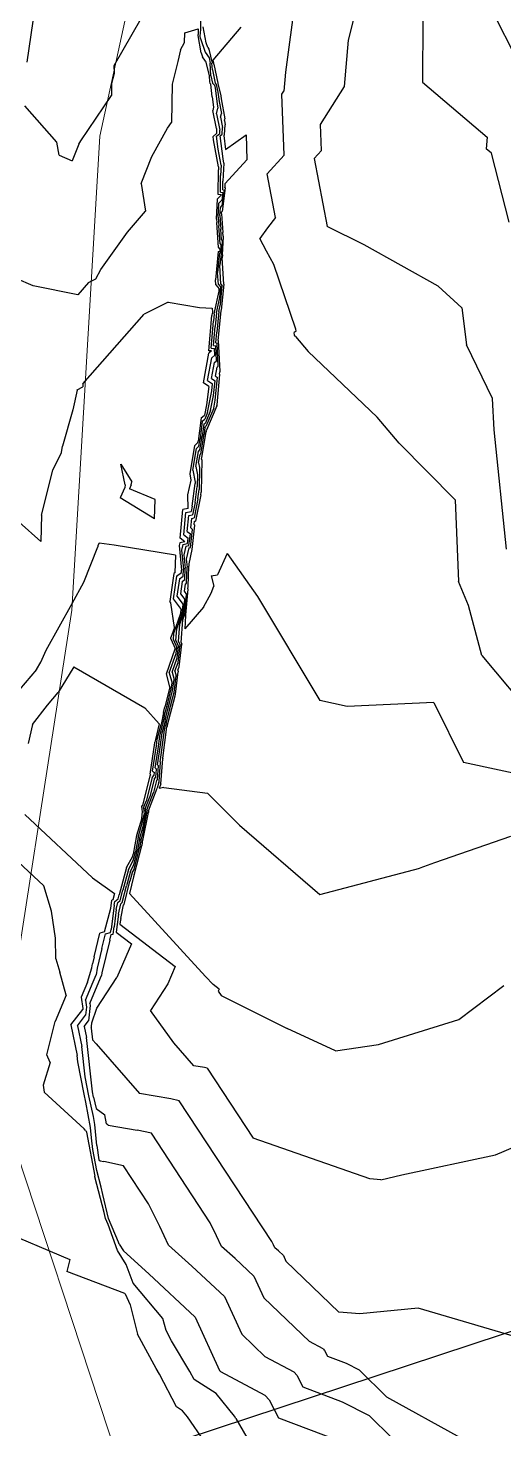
# Model space of a CAD drawing. Header units: metres. Extents: x -1120501 to 1198934, y -4928884 to 66998.
# Drawn here: x -1115.1 to -1042.2, y 23.7 to 238.2 of the extents above; entities that cross this region are included whole.
import ezdxf

# ---------------------------------------------------------------- set-up
doc = ezdxf.new("R2010")
doc.units = ezdxf.units.M
doc.layers.add('CL', color=5, linetype='Continuous')
doc.layers.add('Cross Sections', color=10, linetype='Continuous')
doc.layers.add('SURF2CONTOURS', color=7, linetype='Continuous', lineweight=0)

msp = doc.modelspace()

# ---------------------------------------------------------------- linework, layer by layer
at = {"color": 7, "lineweight": 0}
msp.add_circle((-684.64, 190.5), 66807.04, dxfattribs=at)
at = {"layer": 'CL', "linetype": 'Continuous', "lineweight": 0}
msp.add_lwpolyline([(-1067.58, 367.8), (-1082.93, 319.26), (-1104.11, 221.68), (-1108.39, 149.1), (-1119.85, 75.24), (-1093.53, -4.65), (-914.22, -147.32), (-825.87, -265.54), (-744.42, -314.86), (-442.72, -367.63), (-277.08, -412.37), (-43.5, -540.29), (86.31, -636.55), (247.28, -699.7), (413.51, -706.37), (555.05, -769.61), (597.29, -868.97), (635.37, -929.41), (778.63, -1023.65), (803.38, -1108.38), (824.32, -1155.97), (872.87, -1163.59)], dxfattribs=at)
at = {"layer": 'Cross Sections', "linetype": 'Continuous', "lineweight": 30}
msp.add_line((-1338.73, -59.36), (-958.8, 65.77), dxfattribs=at)
at = {"layer": 'SURF2CONTOURS', "color": 2, "linetype": 'Continuous', "lineweight": -3}
for p, q in [((-1074.19, 242.6, 263.5), (-1075.66, 231.49, 263.5)), ((-1115.2, 233.02, 262.5), (-1113.99, 241.35, 262.5)), ((-1087.82, 235.98, 262.5), (-1088.29, 238.4, 262.5)), ((-1054.63, 239.62, 264.5), (-1054.68, 229.93, 264.5)), ((-1091.74, 234.88, 261.5), (-1091.14, 236, 261.5)), ((-1091.14, 236, 261.5), (-1091.08, 237.47, 261.5)), ((-1091.08, 237.47, 261.5), (-1089.03, 238.11, 261.5)), ((-1089.03, 238.11, 261.5), (-1089.02, 237.21, 261.5)), ((-1089.03, 237.07, 261.5), (-1089.02, 237.21, 261.5)), ((-1088.57, 234.44, 261.5), (-1089.03, 237.07, 261.5)), ((-1087.56, 235.23, 262.5), (-1087.82, 235.98, 262.5)), ((-1091.74, 234.88, 261.5), (-1092.14, 233.09, 261.5)), ((-1088.57, 234.44, 261.5), (-1088.36, 233.83, 261.5)), ((-1087.91, 233.16, 261.5), (-1088.36, 233.83, 261.5)), ((-1087.56, 235.23, 262.5), (-1087.39, 234.98, 262.5)), ((-1087.39, 234.98, 262.5), (-1086.91, 232.82, 262.5)), ((-1092.14, 233.09, 261.5), (-1093.04, 229.61, 261.5)), ((-1087.91, 233.16, 261.5), (-1087.37, 230.98, 261.5)), ((-1087.91, 233.16, 261.5), (-1087.91, 233.16, 261.5)), ((-1086.86, 231.8, 262.5), (-1086.92, 232.82, 262.5)), ((-1086.91, 232.82, 262.5), (-1086.92, 232.82, 262.5)), ((-1086.86, 231.8, 262.5), (-1086.45, 229.77, 262.5)), ((-1093.04, 229.61, 261.5), (-1093.13, 223.76, 261.5)), ((-1087.37, 230.98, 261.5), (-1087.31, 229.99, 261.5)), ((-1087.31, 229.99, 261.5), (-1087.27, 229.78, 261.5)), ((-1087.1, 229.61, 261.5), (-1087.27, 229.78, 261.5)), ((-1086.87, 227.71, 261.5), (-1087.1, 229.61, 261.5)), ((-1086.45, 229.77, 262.5), (-1086.27, 229.6, 262.5)), ((-1086.27, 229.6, 262.5), (-1086, 228.42, 262.5)), ((-1075.66, 231.49, 263.5), (-1075.91, 228.55, 263.5)), ((-1054.68, 229.93, 264.5), (-1044.78, 221.51, 264.5)), ((-1086.87, 227.71, 261.5), (-1086.68, 226.09, 261.5)), ((-1086, 228.42, 262.5), (-1085.8, 227, 262.5)), ((-1076.2, 228.1, 263.5), (-1075.91, 228.55, 263.5)), ((-1075.85, 218.76, 263.5), (-1076.2, 228.1, 263.5)), ((-1086.68, 226.09, 261.5), (-1086.8, 225.61, 261.5)), ((-1086.24, 222.86, 261.5), (-1086.8, 225.61, 261.5)), ((-1085.8, 227, 262.5), (-1085.48, 225.12, 262.5)), ((-1093.71, 222.9, 261.5), (-1093.13, 223.76, 261.5)), ((-1085.62, 224.6, 262.5), (-1085.48, 225.12, 262.5)), ((-1085.62, 224.6, 262.5), (-1085.29, 223, 262.5)), ((-1096.12, 218.53, 261.5), (-1093.71, 222.9, 261.5)), ((-1086.23, 222.09, 261.5), (-1086.76, 221.64, 261.5)), ((-1086.69, 221.11, 261.5), (-1086.76, 221.64, 261.5)), ((-1085.9, 216.97, 261.5), (-1086.69, 221.11, 261.5)), ((-1086.24, 222.86, 261.5), (-1086.23, 222.09, 261.5)), ((-1085.67, 221.72, 262.5), (-1085.37, 221.97, 262.5)), ((-1085.22, 218.22, 262.5), (-1085.67, 221.72, 262.5)), ((-1085.37, 221.97, 262.5), (-1085.29, 223, 262.5)), ((-1044.78, 221.51, 264.5), (-1044.92, 219.71, 264.5)), ((-1044.11, 219.06, 264.5), (-1044.92, 219.71, 264.5)), ((-1041.4, 208.51, 264.5), (-1044.11, 219.06, 264.5)), ((-1097.77, 214.42, 261.5), (-1096.12, 218.53, 261.5)), ((-1085.9, 216.97, 261.5), (-1085.93, 216.51, 261.5)), ((-1085.09, 217.51, 262.5), (-1085.26, 214.78, 262.5)), ((-1085.09, 217.51, 262.5), (-1085.22, 218.22, 262.5)), ((-1075.85, 218.76, 263.5), (-1078.48, 215.91, 263.5)), ((-1085.96, 212.73, 261.5), (-1085.93, 216.51, 261.5)), ((-1085.27, 213.43, 262.5), (-1085.26, 214.78, 262.5)), ((-1077.21, 209.19, 263.5), (-1078.48, 215.91, 263.5)), ((-1097.77, 214.42, 261.5), (-1097.12, 210.18, 261.5)), ((-1085.48, 212.66, 261.5), (-1086.05, 212.09, 261.5)), ((-1085.48, 212.66, 261.5), (-1085.96, 212.73, 261.5)), ((-1085.08, 213.4, 262.5), (-1085.4, 210.99, 262.5)), ((-1085.27, 213.43, 262.5), (-1085.08, 213.4, 262.5)), ((-1086.24, 208.97, 261.5), (-1086.05, 212.09, 261.5)), ((-1085.72, 209.51, 262.5), (-1085.64, 210.75, 262.5)), ((-1085.64, 210.75, 262.5), (-1085.4, 210.99, 262.5)), ((-1099.87, 206.98, 261.5), (-1097.12, 210.18, 261.5)), ((-1086.24, 208.97, 261.5), (-1086.2, 208.43, 261.5)), ((-1085.94, 204.6, 261.5), (-1086.2, 208.43, 261.5)), ((-1085.72, 209.51, 262.5), (-1085.56, 207.42, 262.5)), ((-1077.21, 209.19, 263.5), (-1078.44, 207.61, 263.5)), ((-1103.92, 201.26, 261.5), (-1099.87, 206.98, 261.5)), ((-1085.45, 205.77, 262.5), (-1085.56, 207.42, 262.5)), ((-1078.44, 207.61, 263.5), (-1079.61, 206.01, 263.5)), ((-1078.57, 204.08, 263.5), (-1079.61, 206.01, 263.5)), ((-1085.96, 203.99, 261.5), (-1086.39, 199.67, 261.5)), ((-1085.96, 203.99, 261.5), (-1085.67, 204.06, 261.5)), ((-1085.94, 204.6, 261.5), (-1085.66, 204.24, 261.5)), ((-1085.67, 204.06, 261.5), (-1085.66, 204.24, 261.5)), ((-1085.45, 205.77, 262.5), (-1085.33, 205.61, 262.5)), ((-1085.41, 203.69, 262.5), (-1085.33, 205.61, 262.5)), ((-1077.43, 202.02, 263.5), (-1078.57, 204.08, 263.5)), ((-1085.53, 203.66, 262.5), (-1085.7, 201.92, 262.5)), ((-1085.54, 198.99, 262.5), (-1085.7, 201.92, 262.5)), ((-1085.53, 203.66, 262.5), (-1085.41, 203.69, 262.5)), ((-1074.08, 192.1, 263.5), (-1077.43, 202.02, 263.5)), ((-1114.28, 198.76, 261.5), (-1116.88, 199.87, 261.5)), ((-1105.81, 199.27, 261.5), (-1104.69, 199.83, 261.5)), ((-1104.69, 199.83, 261.5), (-1103.92, 201.26, 261.5)), ((-1086.35, 198.92, 261.5), (-1086.39, 199.67, 261.5)), ((-1107.46, 197.39, 261.5), (-1114.28, 198.76, 261.5)), ((-1105.81, 199.27, 261.5), (-1107.46, 197.39, 261.5)), ((-1086.59, 194.47, 261.5), (-1085.84, 197.91, 261.5)), ((-1086.35, 198.92, 261.5), (-1085.8, 198.28, 261.5)), ((-1085.84, 197.91, 261.5), (-1085.8, 198.28, 261.5)), ((-1085.61, 195.96, 262.5), (-1085.34, 198.76, 262.5)), ((-1085.54, 198.99, 262.5), (-1085.34, 198.76, 262.5)), ((-1085.86, 194.81, 262.5), (-1085.61, 195.96, 262.5)), ((-1087.03, 189.21, 261.5), (-1086.7, 193.36, 261.5)), ((-1086.59, 194.47, 261.5), (-1086.7, 193.36, 261.5)), ((-1085.86, 194.81, 262.5), (-1086.17, 191.67, 262.5)), ((-1086.31, 190.01, 262.5), (-1086.17, 191.67, 262.5)), ((-1074.01, 191.83, 263.5), (-1074.33, 191.58, 263.5)), ((-1074.3, 191.19, 263.5), (-1074.33, 191.58, 263.5)), ((-1074.13, 191.01, 263.5), (-1074.3, 191.19, 263.5)), ((-1074.13, 191.01, 263.5), (-1072.21, 188.71, 263.5)), ((-1074.01, 191.83, 263.5), (-1074.08, 192.1, 263.5)), ((-1087.03, 189.21, 261.5), (-1086.55, 189.17, 261.5)), ((-1086.5, 188.12, 261.5), (-1086.55, 189.17, 261.5)), ((-1086.31, 190.01, 262.5), (-1086.11, 189.99, 262.5)), ((-1085.95, 186.45, 262.5), (-1086.11, 189.99, 262.5)), ((-1087.63, 184.25, 261.5), (-1086.96, 187.71, 261.5)), ((-1086.96, 187.71, 261.5), (-1086.5, 188.12, 261.5)), ((-1072.21, 188.71, 263.5), (-1061.64, 178.65, 263.5)), ((-1086.41, 181.24, 262.5), (-1086.08, 184.69, 262.5)), ((-1086.4, 184.9, 262.5), (-1086.13, 186.29, 262.5)), ((-1086.4, 184.9, 262.5), (-1086.08, 184.69, 262.5)), ((-1086.13, 186.29, 262.5), (-1085.95, 186.45, 262.5)), ((-1087.63, 184.25, 261.5), (-1086.82, 183.72, 261.5)), ((-1087.6, 179.33, 261.5), (-1086.93, 182.65, 261.5)), ((-1086.93, 182.65, 261.5), (-1086.82, 183.72, 261.5)), ((-1086.65, 180.04, 262.5), (-1086.41, 181.24, 262.5)), ((-1088.4, 178.05, 261.5), (-1088.01, 178.35, 261.5)), ((-1087.6, 179.33, 261.5), (-1088.01, 178.35, 261.5)), ((-1086.65, 180.04, 262.5), (-1087.84, 177.22, 262.5)), ((-1058.24, 174.68, 263.5), (-1061.64, 178.65, 263.5)), ((-1088.4, 178.05, 261.5), (-1088.74, 175.3, 261.5)), ((-1088.61, 173.05, 262.5), (-1088.13, 176.02, 262.5)), ((-1087.99, 177.1, 262.5), (-1088.13, 176.02, 262.5)), ((-1087.99, 177.1, 262.5), (-1087.84, 177.22, 262.5)), ((-1089.84, 170.54, 261.5), (-1089.28, 173.82, 261.5)), ((-1089.28, 173.82, 261.5), (-1088.91, 174.2, 261.5)), ((-1088.91, 174.2, 261.5), (-1088.74, 175.3, 261.5)), ((-1049.68, 165.97, 263.5), (-1058.24, 174.68, 263.5)), ((-1088.96, 171.66, 262.5), (-1088.75, 172.9, 262.5)), ((-1088.96, 171.66, 262.5), (-1088.82, 170.95, 262.5)), ((-1088.75, 172.9, 262.5), (-1088.61, 173.05, 262.5)), ((-1100.87, 171.45, 260.5), (-1099.18, 168.72, 260.5)), ((-1100.22, 168.3, 260.5), (-1100.87, 171.45, 260.5)), ((-1089.84, 170.54, 261.5), (-1089.47, 168.67, 261.5)), ((-1088.82, 170.95, 262.5), (-1088.89, 167.58, 262.5)), ((-1100.27, 167.88, 260.5), (-1100.96, 166.27, 260.5)), ((-1100.22, 168.3, 260.5), (-1100.27, 167.88, 260.5)), ((-1099.29, 168.27, 260.5), (-1099.54, 167.69, 260.5)), ((-1095.6, 166.05, 260.5), (-1099.54, 167.69, 260.5)), ((-1099.29, 168.27, 260.5), (-1099.18, 168.72, 260.5)), ((-1089.93, 165.02, 261.5), (-1089.47, 168.46, 261.5)), ((-1089.47, 168.67, 261.5), (-1089.47, 168.46, 261.5)), ((-1089.07, 166.16, 262.5), (-1088.89, 167.58, 262.5)), ((-1095.72, 163.08, 260.5), (-1100.96, 166.27, 260.5)), ((-1095.72, 163.08, 260.5), (-1095.6, 166.05, 260.5)), ((-1089.07, 166.16, 262.5), (-1089.67, 163.22, 262.5)), ((-1049.68, 165.97, 263.5), (-1049.18, 153.49, 263.5)), ((-1091.24, 160.63, 261.5), (-1090.93, 164.03, 261.5)), ((-1090.93, 164.03, 261.5), (-1090.09, 164.21, 261.5)), ((-1090.16, 161.67, 262.5), (-1090.03, 163.14, 262.5)), ((-1089.93, 165.02, 261.5), (-1090.09, 164.21, 261.5)), ((-1090.03, 163.14, 262.5), (-1089.67, 163.22, 262.5)), ((-1090.2, 158.68, 262.5), (-1089.88, 161.44, 262.5)), ((-1090.16, 161.67, 262.5), (-1089.88, 161.44, 262.5)), ((-1106.53, 153.37, 260.5), (-1104.42, 158.8, 260.5)), ((-1104.4, 159, 260.5), (-1104.42, 158.8, 260.5)), ((-1104.17, 159.33, 260.5), (-1104.4, 159, 260.5)), ((-1101.88, 159.05, 260.5), (-1104.17, 159.33, 260.5)), ((-1092.5, 157.53, 260.5), (-1101.88, 159.05, 260.5)), ((-1091.39, 159.14, 261.5), (-1091.57, 158.28, 261.5)), ((-1091.39, 159.14, 261.5), (-1090.68, 159.28, 261.5)), ((-1091.24, 160.63, 261.5), (-1090.58, 160.1, 261.5)), ((-1090.68, 159.28, 261.5), (-1090.58, 160.1, 261.5)), ((-1092.5, 157.53, 260.5), (-1092.59, 154.82, 260.5)), ((-1091.57, 158.28, 261.5), (-1091.3, 155.37, 261.5)), ((-1090.48, 158.62, 262.5), (-1090.85, 156.88, 262.5)), ((-1090.85, 156.88, 262.5), (-1090.73, 155.67, 262.5)), ((-1090.48, 158.62, 262.5), (-1090.2, 158.68, 262.5)), ((-1092.75, 154.7, 260.5), (-1093.38, 150.42, 260.5)), ((-1092.59, 154.82, 260.5), (-1092.75, 154.7, 260.5)), ((-1091.34, 154.3, 261.5), (-1091.3, 155.37, 261.5)), ((-1090.82, 153.24, 262.5), (-1090.73, 155.67, 262.5)), ((-1108.35, 150.11, 260.5), (-1106.53, 153.37, 260.5)), ((-1091.9, 153.89, 261.5), (-1092.29, 151.21, 261.5)), ((-1091.9, 153.89, 261.5), (-1091.34, 154.3, 261.5)), ((-1091.04, 153.08, 262.5), (-1091.2, 152.01, 262.5)), ((-1091.04, 153.08, 262.5), (-1090.82, 153.24, 262.5)), ((-1047.64, 149.82, 263.5), (-1049.18, 153.49, 263.5)), ((-1093.23, 150.21, 260.5), (-1093.38, 150.42, 260.5)), ((-1092.66, 146.41, 260.5), (-1093.23, 150.21, 260.5)), ((-1092.29, 151.21, 261.5), (-1091.35, 149.97, 261.5)), ((-1091.2, 152.01, 262.5), (-1090.82, 151.51, 262.5)), ((-1091.1, 148.45, 262.5), (-1090.82, 151.51, 262.5)), ((-1112.3, 142.95, 260.5), (-1108.35, 150.11, 260.5)), ((-1092.3, 146.24, 261.5), (-1091.48, 148.57, 261.5)), ((-1091.48, 148.57, 261.5), (-1091.35, 149.97, 261.5)), ((-1091.4, 147.59, 262.5), (-1091.1, 148.45, 262.5)), ((-1045.58, 142.13, 263.5), (-1047.64, 149.82, 263.5)), ((-1092.66, 146.41, 260.5), (-1093.2, 144.9, 260.5)), ((-1092.43, 144.42, 261.5), (-1092.3, 146.24, 261.5)), ((-1091.65, 144.14, 262.5), (-1091.4, 147.59, 262.5)), ((-1093.22, 144.7, 260.5), (-1093.2, 144.9, 260.5)), ((-1093.22, 144.7, 260.5), (-1092.54, 143.2, 260.5)), ((-1092.43, 144.42, 261.5), (-1092.04, 143.54, 261.5)), ((-1091.97, 140.39, 262.5), (-1091.53, 143.88, 262.5)), ((-1091.65, 144.14, 262.5), (-1091.53, 143.88, 262.5)), ((-1113.13, 141.1, 260.5), (-1112.3, 142.95, 260.5)), ((-1093.89, 139.33, 260.5), (-1092.55, 143.15, 260.5)), ((-1093.02, 139.61, 261.5), (-1092.26, 141.77, 261.5)), ((-1092.55, 143.15, 260.5), (-1092.54, 143.2, 260.5)), ((-1092.26, 141.77, 261.5), (-1092.04, 143.54, 261.5)), ((-1045.58, 142.13, 263.5), (-1035.88, 130.48, 263.5)), ((-1113.79, 140, 260.5), (-1116.38, 136.96, 260.5)), ((-1113.79, 140, 260.5), (-1113.13, 141.1, 260.5)), ((-1093.02, 139.61, 261.5), (-1092.72, 138.47, 261.5)), ((-1092.51, 136.22, 262.5), (-1092.08, 139.62, 262.5)), ((-1092.15, 139.89, 262.5), (-1091.97, 140.39, 262.5)), ((-1092.15, 139.89, 262.5), (-1092.08, 139.62, 262.5)), ((-1093.37, 137.35, 260.5), (-1093.89, 139.33, 260.5)), ((-1093.37, 137.28, 260.5), (-1093.37, 137.35, 260.5)), ((-1092.94, 136.77, 261.5), (-1092.72, 138.47, 261.5)), ((-1093.37, 137.28, 260.5), (-1094.14, 134.27, 260.5)), ((-1093.78, 131.35, 262.5), (-1092.57, 135.98, 262.5)), ((-1093.35, 135.12, 261.5), (-1092.94, 136.77, 261.5)), ((-1092.57, 135.98, 262.5), (-1092.51, 136.22, 262.5)), ((-1094.36, 133.4, 260.5), (-1094.71, 131.57, 260.5)), ((-1094.36, 133.4, 260.5), (-1094.14, 134.27, 260.5)), ((-1094.07, 132.37, 261.5), (-1093.35, 135.12, 261.5)), ((-1095.29, 129.34, 260.5), (-1094.71, 131.57, 260.5)), ((-1094.55, 130.28, 261.5), (-1094.25, 131.43, 261.5)), ((-1094.46, 126.45, 262.5), (-1093.81, 131.22, 262.5)), ((-1094.07, 132.37, 261.5), (-1094.25, 131.43, 261.5)), ((-1093.81, 131.22, 262.5), (-1093.79, 131.29, 262.5)), ((-1093.78, 131.35, 262.5), (-1093.79, 131.29, 262.5)), ((-1095.42, 128.31, 260.5), (-1095.29, 129.34, 260.5)), ((-1094.94, 127.38, 261.5), (-1094.55, 130.28, 261.5)), ((-1096.03, 124.45, 260.5), (-1095.42, 128.31, 260.5)), ((-1095.25, 125.4, 261.5), (-1094.94, 127.38, 261.5)), ((-1096.03, 124.45, 260.5), (-1095.72, 124.21, 260.5)), ((-1095.25, 125.4, 261.5), (-1095.09, 125.27, 261.5)), ((-1095.24, 123.17, 261.5), (-1095.09, 125.27, 261.5)), ((-1094.74, 122.49, 262.5), (-1094.47, 126.34, 262.5)), ((-1094.47, 126.35, 262.5), (-1094.46, 126.45, 262.5)), ((-1094.47, 126.35, 262.5), (-1094.47, 126.34, 262.5)), ((-1096.09, 123.48, 260.5), (-1097, 119.84, 260.5)), ((-1096.09, 123.48, 260.5), (-1095.75, 123.84, 260.5)), ((-1095.41, 122.98, 261.5), (-1095.87, 121.15, 261.5)), ((-1095.75, 123.84, 260.5), (-1095.72, 124.21, 260.5)), ((-1095.41, 122.98, 261.5), (-1095.24, 123.17, 261.5)), ((-1094.74, 122.47, 262.5), (-1095.01, 121.78, 262.5)), ((-1094.74, 122.49, 262.5), (-1094.74, 122.47, 262.5)), ((-1094.74, 122.49, 262.5), (-1094.74, 122.49, 262.5)), ((-1096.91, 118.51, 261.5), (-1095.87, 121.15, 261.5)), ((-1094.28, 121.95, 262.5), (-1095.01, 121.78, 262.5)), ((-1094.28, 121.95, 262.5), (-1087.6, 121.05, 262.5)), ((-1087.6, 121.05, 262.5), (-1082.7, 116.17, 262.5)), ((-1097.46, 115, 261.5), (-1096.87, 118, 261.5)), ((-1097.39, 118.84, 260.5), (-1097, 119.84, 260.5)), ((-1097.39, 118.84, 260.5), (-1097.32, 117.79, 260.5)), ((-1096.91, 118.51, 261.5), (-1096.87, 118, 261.5)), ((-1115.6, 117.81, 259.5), (-1105.19, 108.1, 259.5)), ((-1098.24, 114.31, 260.5), (-1097.49, 116.88, 260.5)), ((-1097.49, 116.88, 260.5), (-1097.32, 117.79, 260.5)), ((-1082.7, 116.17, 262.5), (-1070.43, 105.54, 262.5)), ((-1098.24, 114.31, 260.5), (-1098.65, 112.06, 260.5)), ((-1097.81, 113.78, 261.5), (-1098, 112.71, 261.5)), ((-1097.81, 113.78, 261.5), (-1097.46, 115, 261.5)), ((-1041.21, 114.45, 262.5), (-1052.87, 110.38, 262.5)), ((-1098.98, 110.74, 260.5), (-1098.65, 112.06, 260.5)), ((-1098.84, 109.4, 261.5), (-1098, 112.71, 261.5)), ((-1099.71, 109.39, 260.5), (-1098.98, 110.74, 260.5)), ((-1070.43, 105.54, 262.5), (-1055.08, 109.6, 262.5)), ((-1052.87, 110.38, 262.5), (-1055.08, 109.6, 262.5)), ((-1105.19, 108.1, 259.5), (-1101.87, 105.69, 259.5)), ((-1099.71, 109.39, 260.5), (-1100.57, 106.2, 260.5)), ((-1100.35, 104.04, 261.5), (-1099.48, 107.57, 261.5)), ((-1099.13, 108.86, 261.5), (-1099.48, 107.57, 261.5)), ((-1099.13, 108.86, 261.5), (-1098.84, 109.4, 261.5)), ((-1101.87, 105.69, 259.5), (-1102.12, 104.75, 259.5)), ((-1100.96, 104.61, 260.5), (-1100.57, 106.2, 260.5)), ((-1103.36, 99.81, 259.5), (-1102.39, 103.45, 259.5)), ((-1102.39, 103.45, 259.5), (-1102.25, 104.62, 259.5)), ((-1102.25, 104.62, 259.5), (-1102.24, 104.66, 259.5)), ((-1102.12, 104.75, 259.5), (-1102.24, 104.66, 259.5)), ((-1101.57, 103.25, 260.5), (-1101.91, 100.58, 260.5)), ((-1101.57, 103.25, 260.5), (-1101.35, 104.31, 260.5)), ((-1101.35, 104.31, 260.5), (-1100.96, 104.61, 260.5)), ((-1100.9, 101.88, 261.5), (-1100.46, 103.95, 261.5)), ((-1100.46, 103.95, 261.5), (-1100.35, 104.04, 261.5)), ((-1100.96, 101.37, 261.5), (-1101.02, 100.99, 261.5)), ((-1101.02, 100.99, 261.5), (-1092.54, 94.53, 261.5)), ((-1100.9, 101.88, 261.5), (-1100.96, 101.37, 261.5)), ((-1104.95, 96, 259.5), (-1104.08, 99.62, 259.5)), ((-1103.36, 99.81, 259.5), (-1104.08, 99.62, 259.5)), ((-1102.56, 98.54, 260.5), (-1102.35, 99.4, 260.5)), ((-1102.35, 99.4, 260.5), (-1102.06, 99.48, 260.5)), ((-1102.06, 99.48, 260.5), (-1101.91, 100.58, 260.5)), ((-1102.56, 98.54, 260.5), (-1103.79, 93.56, 260.5)), ((-1105.3, 94.3, 259.5), (-1105.21, 94.94, 259.5)), ((-1104.95, 96, 259.5), (-1105.21, 94.94, 259.5)), ((-1092.54, 94.53, 261.5), (-1093.66, 91.87, 261.5)), ((-1105.96, 92.13, 259.5), (-1105.3, 94.3, 259.5)), ((-1105.27, 89.74, 260.5), (-1103.85, 93.13, 260.5)), ((-1103.79, 93.56, 260.5), (-1103.85, 93.13, 260.5)), ((-1105.96, 92.13, 259.5), (-1106.93, 89.84, 259.5)), ((-1093.66, 91.87, 261.5), (-1096.33, 87.8, 261.5)), ((-1106.93, 89.84, 259.5), (-1106.7, 88.08, 259.5)), ((-1106.7, 88.08, 259.5), (-1106.72, 87.92, 259.5)), ((-1105.59, 88.54, 260.5), (-1105.81, 86.21, 260.5)), ((-1105.64, 88.86, 260.5), (-1105.27, 89.74, 260.5)), ((-1105.64, 88.86, 260.5), (-1105.59, 88.54, 260.5)), ((-1108.52, 85.57, 259.5), (-1106.72, 87.92, 259.5)), ((-1106.47, 85.36, 260.5), (-1105.81, 86.21, 260.5)), ((-1092.78, 82.86, 261.5), (-1096.33, 87.8, 261.5)), ((-1108.52, 85.57, 259.5), (-1107.58, 80.88, 259.5)), ((-1106.47, 85.36, 260.5), (-1106.12, 83.67, 260.5)), ((-1105.22, 75.32, 260.5), (-1106.12, 83.67, 260.5)), ((-1089.69, 79.33, 261.5), (-1092.78, 82.86, 261.5)), ((-1107.47, 79.91, 259.5), (-1107.58, 80.88, 259.5)), ((-1106.51, 74.97, 259.5), (-1107.47, 79.91, 259.5)), ((-1088.08, 79.05, 261.5), (-1089.69, 79.33, 261.5)), ((-1087.65, 78.96, 261.5), (-1088.08, 79.05, 261.5)), ((-1087.65, 78.96, 261.5), (-1080.6, 68.24, 261.5)), ((-1105.06, 74.5, 260.5), (-1105.22, 75.32, 260.5)), ((-1106.24, 73.74, 259.5), (-1106.51, 74.97, 259.5)), ((-1105.52, 69.87, 259.5), (-1106.24, 73.74, 259.5)), ((-1105.06, 74.5, 260.5), (-1104.67, 72.77, 260.5)), ((-1104.67, 72.77, 260.5), (-1103.31, 71.79, 260.5)), ((-1103.06, 70.44, 260.5), (-1103.31, 71.79, 260.5)), ((-1105.37, 68.28, 259.5), (-1105.52, 69.87, 259.5)), ((-1102.81, 70.24, 260.5), (-1103.06, 70.44, 260.5)), ((-1102.81, 70.24, 260.5), (-1098.36, 69.47, 260.5)), ((-1096.2, 69, 260.5), (-1098.36, 69.47, 260.5)), ((-1087.2, 55.29, 260.5), (-1096.2, 69, 260.5)), ((-1043.5, 65.71, 261.5), (-1031.69, 70.67, 261.5)), ((-1105.14, 66.5, 259.5), (-1105.37, 68.28, 259.5)), ((-1062.77, 62.01, 261.5), (-1080.6, 68.24, 261.5)), ((-1104.53, 63.27, 259.5), (-1105.14, 66.5, 259.5)), ((-1057.84, 62.63, 261.5), (-1043.5, 65.71, 261.5)), ((-1103.9, 60.72, 259.5), (-1104.53, 63.27, 259.5)), ((-1061.07, 61.86, 261.5), (-1057.84, 62.63, 261.5)), ((-1103.61, 59.61, 259.5), (-1103.9, 60.72, 259.5)), ((-1061.07, 61.86, 261.5), (-1062.77, 62.01, 261.5)), ((-1102.74, 55.94, 259.5), (-1103.61, 59.61, 259.5)), ((-1101.21, 52.29, 259.5), (-1102.74, 55.94, 259.5)), ((-1122.45, 55.46, 258.5), (-1108.67, 49.67, 258.5)), ((-1086.21, 53.29, 260.5), (-1087.2, 55.29, 260.5)), ((-1101.11, 52, 259.5), (-1101.21, 52.29, 259.5)), ((-1101.11, 52, 259.5), (-1100.47, 50.97, 259.5)), ((-1085.44, 51.67, 260.5), (-1086.21, 53.29, 260.5)), ((-1083.37, 49.81, 260.5), (-1085.44, 51.67, 260.5)), ((-1108.67, 49.67, 258.5), (-1109.12, 47.83, 258.5)), ((-1100.47, 50.97, 259.5), (-1096.6, 47.48, 259.5)), ((-1080.5, 47.12, 260.5), (-1083.37, 49.81, 260.5)), ((-1100.28, 44.47, 258.5), (-1109.12, 47.83, 258.5)), ((-1089.52, 40.84, 259.5), (-1096.6, 47.48, 259.5)), ((-1080.5, 47.12, 260.5), (-1078.98, 43.81, 260.5)), ((-1100.19, 44.4, 258.5), (-1100.28, 44.47, 258.5)), ((-1100.19, 44.4, 258.5), (-1099.47, 42.71, 258.5)), ((-1072, 37.08, 260.5), (-1078.98, 43.81, 260.5)), ((-1099.47, 42.71, 258.5), (-1098.31, 38.24, 258.5)), ((-1089.52, 40.84, 259.5), (-1085.75, 32.65, 259.5)), ((-1095.47, 32.96, 258.5), (-1098.31, 38.24, 258.5)), ((-1069.88, 35.96, 260.5), (-1072, 37.08, 260.5)), ((-1069.88, 35.96, 260.5), (-1069.69, 35.75, 260.5)), ((-1069.69, 35.75, 260.5), (-1069.25, 34.88, 260.5)), ((-1069.25, 34.88, 260.5), (-1066.37, 33.8, 260.5)), ((-1094.94, 32.08, 258.5), (-1095.47, 32.96, 258.5)), ((-1085.54, 32.45, 259.5), (-1085.75, 32.65, 259.5)), ((-1078.77, 28.86, 259.5), (-1085.54, 32.45, 259.5)), ((-1066.37, 33.8, 260.5), (-1064.41, 32.79, 260.5)), ((-1064.41, 32.79, 260.5), (-1060.16, 28.58, 260.5)), ((-1092.37, 27.1, 258.5), (-1094.94, 32.08, 258.5)), ((-1078.77, 28.86, 259.5), (-1078.15, 28.19, 259.5)), ((-1078.15, 28.19, 259.5), (-1076.76, 25.4, 259.5)), ((-1048.88, 22.33, 260.5), (-1060.16, 28.58, 260.5)), ((-1091.43, 26.51, 258.5), (-1092.37, 27.1, 258.5)), ((-1090.66, 25.55, 258.5), (-1091.43, 26.51, 258.5)), ((-1088.05, 21.79, 258.5), (-1090.66, 25.55, 258.5)), ((-1076.76, 25.4, 259.5), (-1067.57, 21.97, 259.5))]:
    msp.add_line(p, q, dxfattribs=at)
at = {"layer": 'SURF2CONTOURS', "color": 4, "linetype": 'Continuous', "lineweight": -3}
for p, q in [((-1088.64, 238.01, 262), (-1088.69, 240.84, 262)), ((-1066.02, 236.38, 264), (-1064.66, 241.84, 264)), ((-1044.22, 241.26, 265), (-1040.01, 232.89, 265)), ((-1101.91, 232.49, 262), (-1097.78, 239.7, 262)), ((-1086.74, 233.28, 263), (-1082.47, 238.34, 263)), ((-1088.73, 236.97, 262), (-1088.64, 238.01, 262)), ((-1088.67, 236.63, 262), (-1088.73, 236.97, 262)), ((-1088.67, 236.63, 262), (-1087.96, 234.53, 262)), ((-1066.63, 229.25, 264), (-1066.02, 236.38, 264)), ((-1087.96, 234.53, 262), (-1087.37, 233.67, 262)), ((-1101.84, 231.32, 262), (-1101.91, 232.49, 262)), ((-1087.37, 233.67, 262), (-1087.19, 232.83, 262)), ((-1087.09, 230.9, 262), (-1087.19, 232.83, 262)), ((-1087.19, 232.83, 262), (-1087.19, 232.83, 262)), ((-1086.64, 232.82, 263), (-1086.74, 233.28, 263)), ((-1086.64, 232.71, 263), (-1086.64, 232.82, 263)), ((-1086.64, 232.82, 263), (-1086.64, 232.82, 263)), ((-1086.64, 232.71, 263), (-1086.04, 229.77, 263)), ((-1102.29, 229.56, 262), (-1102.32, 227.88, 262)), ((-1102.29, 229.56, 262), (-1101.84, 231.32, 262)), ((-1087.09, 230.9, 262), (-1086.86, 229.77, 262)), ((-1086.86, 229.77, 262), (-1086.55, 229.47, 262)), ((-1086.04, 229.77, 263), (-1086, 229.72, 263)), ((-1086, 229.72, 263), (-1085.55, 227.84, 263)), ((-1107.02, 220.95, 262), (-1102.32, 227.88, 262)), ((-1086.55, 229.47, 262), (-1086.44, 229, 262)), ((-1086.44, 229, 262), (-1086.12, 226.63, 262)), ((-1085.55, 227.84, 263), (-1085.49, 227.36, 263)), ((-1070.28, 223.46, 264), (-1066.63, 229.25, 264)), ((-1110.65, 220.75, 262), (-1115.59, 226.32, 262)), ((-1086.21, 225.1, 262), (-1086, 225.93, 262)), ((-1086.12, 226.63, 262), (-1086, 225.93, 262)), ((-1085.49, 227.36, 263), (-1084.97, 224.31, 263)), ((-1086.21, 225.1, 262), (-1085.7, 222.58, 262)), ((-1085.02, 224.09, 263), (-1084.97, 224.31, 263)), ((-1085.02, 224.09, 263), (-1084.89, 223.41, 263)), ((-1085.01, 221.86, 263), (-1084.89, 223.41, 263)), ((-1070.13, 219.48, 264), (-1070.28, 223.46, 264)), ((-1086.21, 221.68, 262), (-1085.73, 222.09, 262)), ((-1085.96, 219.66, 262), (-1086.21, 221.68, 262)), ((-1085.73, 222.09, 262), (-1085.7, 222.58, 262)), ((-1085.12, 221.76, 263), (-1085.01, 221.86, 263)), ((-1085.12, 221.76, 263), (-1084.85, 219.64, 263)), ((-1084.85, 219.64, 263), (-1081.71, 221.86, 263)), ((-1081.71, 221.86, 263), (-1081.57, 218.04, 263)), ((-1110.31, 218.76, 262), (-1110.65, 220.75, 262)), ((-1107.29, 220.45, 262), (-1108.33, 217.87, 262)), ((-1107.29, 220.45, 262), (-1107.02, 220.95, 262)), ((-1085.5, 217.24, 262), (-1085.96, 219.66, 262)), ((-1070.13, 219.48, 264), (-1071.25, 218.27, 264)), ((-1110.31, 218.76, 262), (-1108.33, 217.87, 262)), ((-1085.5, 217.24, 262), (-1085.6, 215.64, 262)), ((-1084.89, 214.44, 263), (-1081.57, 218.04, 263)), ((-1071.25, 218.27, 264), (-1069.27, 207.82, 264)), ((-1085.62, 213.08, 262), (-1085.6, 215.64, 262)), ((-1085.62, 213.08, 262), (-1085.26, 213.03, 262)), ((-1085.26, 213.03, 262), (-1085.42, 211.85, 262)), ((-1084.91, 213.78, 263), (-1085.38, 210.13, 263)), ((-1084.93, 213.78, 263), (-1084.92, 213.92, 263)), ((-1084.93, 213.78, 263), (-1084.91, 213.78, 263)), ((-1084.92, 213.92, 263), (-1084.89, 214.44, 263)), ((-1085.98, 209.24, 262), (-1085.85, 211.42, 262)), ((-1085.85, 211.42, 262), (-1085.42, 211.85, 262)), ((-1085.98, 209.24, 262), (-1085.88, 207.93, 262)), ((-1085.46, 209.77, 263), (-1085.44, 210.07, 263)), ((-1085.46, 209.77, 263), (-1085.25, 206.92, 263)), ((-1085.44, 210.07, 263), (-1085.38, 210.13, 263)), ((-1085.69, 205.19, 262), (-1085.88, 207.93, 262)), ((-1085.29, 203.5, 263), (-1085.16, 206.29, 263)), ((-1085.21, 206.35, 263), (-1085.25, 206.92, 263)), ((-1085.21, 206.35, 263), (-1085.16, 206.29, 263)), ((-1063.63, 205.05, 264), (-1069.27, 207.82, 264)), ((-1085.75, 203.82, 262), (-1086.05, 200.8, 262)), ((-1085.75, 203.82, 262), (-1085.54, 203.87, 262)), ((-1085.69, 205.19, 262), (-1085.5, 204.93, 262)), ((-1085.54, 203.87, 262), (-1085.5, 204.93, 262)), ((-1052.31, 198.7, 264), (-1063.63, 205.05, 264)), ((-1085.32, 203.49, 263), (-1085.36, 203.04, 263)), ((-1085.13, 199.03, 263), (-1085.36, 203.04, 263)), ((-1085.32, 203.49, 263), (-1085.29, 203.5, 263)), ((-1085.94, 198.95, 262), (-1086.05, 200.8, 262)), ((-1085.94, 198.95, 262), (-1085.57, 198.52, 262)), ((-1085.73, 196.94, 262), (-1085.57, 198.52, 262)), ((-1085.11, 199, 263), (-1085.5, 195.04, 263)), ((-1085.13, 199.03, 263), (-1085.11, 199, 263)), ((-1052.31, 198.7, 264), (-1048.69, 195.4, 264)), ((-1093.62, 196.26, 261), (-1097.3, 194.4, 261)), ((-1093.62, 196.26, 261), (-1088.81, 195.44, 261)), ((-1088.81, 195.44, 261), (-1086.9, 195.33, 261)), ((-1086.9, 195.33, 261), (-1086.86, 194.72, 261)), ((-1086.23, 194.64, 262), (-1085.73, 196.94, 262)), ((-1048.69, 195.4, 264), (-1047.97, 189.72, 264)), ((-1106.7, 183.73, 261), (-1097.3, 194.4, 261)), ((-1087.4, 188.82, 261), (-1086.96, 194.21, 261)), ((-1086.95, 194.3, 261), (-1086.96, 194.21, 261)), ((-1086.86, 194.72, 261), (-1086.95, 194.3, 261)), ((-1086.23, 194.64, 262), (-1086.44, 192.52, 262)), ((-1085.91, 190.83, 263), (-1085.5, 194.96, 263)), ((-1085.5, 195.04, 263), (-1085.48, 194.98, 263)), ((-1085.5, 194.96, 263), (-1085.48, 194.98, 263)), ((-1086.67, 189.61, 262), (-1086.44, 192.52, 262)), ((-1086.98, 188.78, 261), (-1087.4, 188.82, 261)), ((-1086.98, 188.78, 261), (-1087.38, 188.42, 261)), ((-1086.67, 189.61, 262), (-1086.33, 189.58, 262)), ((-1086.23, 187.29, 262), (-1086.33, 189.58, 262)), ((-1085.95, 190.4, 263), (-1085.91, 190.83, 263)), ((-1085.95, 190.4, 263), (-1085.9, 190.4, 263)), ((-1085.67, 185.62, 263), (-1085.9, 190.4, 263)), ((-1043.98, 181.5, 264), (-1047.97, 189.72, 264)), ((-1088.24, 183.92, 261), (-1087.38, 188.42, 261)), ((-1087.01, 184.58, 262), (-1086.55, 187, 262)), ((-1086.55, 187, 262), (-1086.23, 187.29, 262)), ((-1087.01, 184.58, 262), (-1086.45, 184.21, 262)), ((-1086.15, 180.53, 263), (-1085.71, 185.18, 263)), ((-1085.79, 185.23, 263), (-1085.72, 185.58, 263)), ((-1085.79, 185.23, 263), (-1085.71, 185.18, 263)), ((-1085.72, 185.58, 263), (-1085.67, 185.62, 263)), ((-1107.56, 182.76, 261), (-1108.24, 179.76, 261)), ((-1107.56, 182.76, 261), (-1107.54, 182.81, 261)), ((-1107.54, 182.81, 261), (-1106.7, 183.28, 261)), ((-1106.7, 183.73, 261), (-1106.7, 183.28, 261)), ((-1087.39, 183.36, 261), (-1088.24, 183.92, 261)), ((-1087.39, 183.36, 261), (-1087.76, 180.54, 261)), ((-1086.67, 181.95, 262), (-1086.45, 184.21, 262)), ((-1087.76, 180.54, 261), (-1088.07, 178.97, 261)), ((-1086.18, 180.39, 263), (-1087.76, 176.65, 263)), ((-1087.13, 179.68, 262), (-1086.67, 181.95, 262)), ((-1086.18, 180.39, 263), (-1086.15, 180.53, 263)), ((-1043.69, 176.71, 264), (-1043.98, 181.5, 264)), ((-1108.24, 179.76, 261), (-1109.81, 174.21, 261)), ((-1088.6, 178.52, 261), (-1089.04, 174.94, 261)), ((-1088.6, 178.52, 261), (-1088.1, 178.92, 261)), ((-1088.07, 178.97, 261), (-1088.1, 178.92, 261)), ((-1087.13, 179.68, 262), (-1087.93, 177.78, 262)), ((-1088.45, 172.47, 263), (-1087.82, 176.38, 263)), ((-1088.19, 177.57, 262), (-1088.43, 175.66, 262)), ((-1088.19, 177.57, 262), (-1087.93, 177.78, 262)), ((-1087.79, 176.62, 263), (-1087.82, 176.38, 263)), ((-1087.79, 176.62, 263), (-1087.76, 176.65, 263)), ((-1041.85, 158.42, 264), (-1043.69, 176.71, 264)), ((-1109.98, 173.24, 261), (-1109.81, 174.21, 261)), ((-1090.28, 169.98, 261), (-1089.55, 174.28, 261)), ((-1089.55, 174.28, 261), (-1089.07, 174.77, 261)), ((-1089.07, 174.77, 261), (-1089.04, 174.94, 261)), ((-1088.76, 173.62, 262), (-1088.43, 175.66, 262)), ((-1111.29, 170.51, 261), (-1109.98, 173.24, 261)), ((-1089.4, 171.1, 262), (-1089.01, 173.36, 262)), ((-1089.01, 173.36, 262), (-1088.76, 173.62, 262)), ((-1088.49, 172.08, 263), (-1088.59, 167.13, 263)), ((-1088.52, 172.21, 263), (-1088.48, 172.44, 263)), ((-1088.52, 172.21, 263), (-1088.49, 172.08, 263)), ((-1088.48, 172.44, 263), (-1088.45, 172.47, 263)), ((-1113, 163.64, 261), (-1111.29, 170.51, 261)), ((-1090.09, 169.01, 261), (-1090.28, 169.98, 261)), ((-1089.4, 171.1, 262), (-1089.14, 169.81, 262)), ((-1089.14, 169.81, 262), (-1089.18, 168.02, 262)), ((-1090.62, 166.75, 261), (-1090.09, 169.01, 261)), ((-1089.5, 165.59, 262), (-1089.18, 168.02, 262)), ((-1090.57, 164.65, 261), (-1090.62, 166.75, 261)), ((-1089.5, 165.59, 262), (-1089.88, 163.71, 262)), ((-1088.65, 166.74, 263), (-1089.46, 162.72, 263)), ((-1088.65, 166.74, 263), (-1088.59, 167.13, 263)), ((-1113, 163.64, 261), (-1113.14, 159.61, 261)), ((-1091.77, 160.11, 261), (-1091.38, 164.48, 261)), ((-1090.57, 164.65, 261), (-1091.38, 164.48, 261)), ((-1090.7, 161.15, 262), (-1090.48, 163.59, 262)), ((-1090.48, 163.59, 262), (-1089.88, 163.71, 262)), ((-1116.44, 162.57, 261), (-1113.14, 159.61, 261)), ((-1090.7, 161.15, 262), (-1090.23, 160.77, 262)), ((-1089.96, 158.38, 263), (-1089.53, 162.11, 263)), ((-1089.63, 162.18, 263), (-1089.58, 162.69, 263)), ((-1089.63, 162.18, 263), (-1089.53, 162.11, 263)), ((-1089.58, 162.69, 263), (-1089.46, 162.72, 263)), ((-1091.85, 159.39, 261), (-1091.93, 158.99, 261)), ((-1091.93, 158.99, 261), (-1091.59, 155.22, 261)), ((-1091.08, 159.55, 261), (-1091.85, 159.39, 261)), ((-1091.08, 159.55, 261), (-1091.77, 160.11, 261)), ((-1090.94, 158.88, 262), (-1091.21, 157.58, 262)), ((-1090.94, 158.88, 262), (-1090.44, 158.98, 262)), ((-1090.44, 158.98, 262), (-1090.23, 160.77, 262)), ((-1091.21, 157.58, 262), (-1091.02, 155.52, 262)), ((-1090.02, 158.36, 263), (-1090.48, 156.18, 263)), ((-1090.02, 158.36, 263), (-1089.96, 158.38, 263)), ((-1084.6, 157.78, 263), (-1086.07, 154.49, 263)), ((-1084.6, 157.78, 263), (-1079.93, 151.2, 263)), ((-1092.33, 154.3, 261), (-1091.6, 154.84, 261)), ((-1091.6, 154.84, 261), (-1091.59, 155.22, 261)), ((-1091.08, 153.77, 262), (-1091.02, 155.52, 262)), ((-1090.56, 152.71, 263), (-1090.45, 155.82, 263)), ((-1090.48, 156.18, 263), (-1090.45, 155.82, 263)), ((-1087.02, 154.33, 263), (-1086.07, 154.49, 263)), ((-1092.33, 154.3, 261), (-1092.84, 150.82, 261)), ((-1091.47, 153.48, 262), (-1091.75, 151.61, 262)), ((-1091.47, 153.48, 262), (-1091.08, 153.77, 262)), ((-1090.61, 152.67, 263), (-1090.65, 152.41, 263)), ((-1090.65, 152.41, 263), (-1090.56, 152.28, 263)), ((-1090.61, 152.67, 263), (-1090.56, 152.71, 263)), ((-1087.03, 151.69, 263), (-1086.66, 152.78, 263)), ((-1087.02, 154.33, 263), (-1086.66, 152.78, 263)), ((-1092.84, 150.82, 261), (-1091.62, 149.2, 261)), ((-1091.75, 151.61, 262), (-1091.09, 150.74, 262)), ((-1091.29, 148.51, 262), (-1091.09, 150.74, 262)), ((-1090.91, 148.38, 263), (-1090.56, 152.28, 263)), ((-1088.24, 149.54, 263), (-1087.03, 151.69, 263)), ((-1079.93, 151.2, 263), (-1070.42, 135.25, 263)), ((-1092.75, 145.57, 261), (-1091.67, 148.64, 261)), ((-1091.85, 146.92, 262), (-1091.29, 148.51, 262)), ((-1091.67, 148.64, 261), (-1091.62, 149.2, 261)), ((-1088.24, 149.54, 263), (-1091.1, 146.21, 263)), ((-1090.95, 148.26, 263), (-1091.1, 146.21, 263)), ((-1090.95, 148.26, 263), (-1090.91, 148.38, 263)), ((-1092.04, 144.28, 262), (-1091.85, 146.92, 262)), ((-1092.82, 144.56, 261), (-1092.75, 145.57, 261)), ((-1092.82, 144.56, 261), (-1092.29, 143.37, 261)), ((-1092.04, 144.28, 262), (-1091.78, 143.71, 262)), ((-1093.46, 139.47, 261), (-1092.4, 142.46, 261)), ((-1092.4, 142.46, 261), (-1092.29, 143.37, 261)), ((-1092.12, 141.08, 262), (-1091.78, 143.71, 262)), ((-1108.09, 140.42, 260), (-1110.46, 136.48, 260)), ((-1108.09, 140.42, 260), (-1097.22, 134.14, 260)), ((-1093.46, 139.47, 261), (-1093.04, 137.89, 261)), ((-1092.59, 139.75, 262), (-1092.12, 141.08, 262)), ((-1092.59, 139.75, 262), (-1092.4, 139.04, 262)), ((-1093.15, 137.05, 261), (-1093.04, 137.89, 261)), ((-1092.72, 136.49, 262), (-1092.4, 139.04, 262)), ((-1112.12, 134.52, 260), (-1110.46, 136.48, 260)), ((-1093.92, 131.86, 262), (-1092.96, 135.55, 262)), ((-1093.74, 134.69, 261), (-1093.15, 137.05, 261)), ((-1092.96, 135.55, 262), (-1092.72, 136.49, 262)), ((-1066.23, 134.34, 263), (-1070.42, 135.25, 263)), ((-1114.4, 131.59, 260), (-1112.12, 134.52, 260)), ((-1097.22, 134.14, 260), (-1095.02, 131.66, 260)), ((-1094.22, 132.88, 261), (-1093.74, 134.69, 261)), ((-1052.96, 134.93, 263), (-1066.23, 134.34, 263)), ((-1052.96, 134.93, 263), (-1048.42, 125.75, 263)), ((-1114.4, 131.59, 260), (-1115.09, 128.68, 260)), ((-1095.02, 131.66, 260), (-1095.55, 129.28, 260)), ((-1094.92, 129.81, 261), (-1094.48, 131.5, 261)), ((-1094.22, 132.88, 261), (-1094.48, 131.5, 261)), ((-1094.18, 130.75, 262), (-1094.02, 131.36, 262)), ((-1093.92, 131.86, 262), (-1094.02, 131.36, 262)), ((-1096.41, 123.98, 260), (-1095.67, 128.78, 260)), ((-1095.67, 128.78, 260), (-1095.65, 128.87, 260)), ((-1095.55, 129.28, 260), (-1095.65, 128.87, 260)), ((-1095.18, 127.85, 261), (-1094.92, 129.81, 261)), ((-1094.7, 126.91, 262), (-1094.18, 130.75, 262)), ((-1095.64, 124.93, 261), (-1095.18, 127.85, 261)), ((-1094.86, 125.87, 262), (-1094.7, 126.91, 262)), ((-1095.64, 124.93, 261), (-1095.41, 124.74, 261)), ((-1095.5, 123.51, 261), (-1095.41, 124.74, 261)), ((-1094.99, 122.83, 262), (-1094.78, 125.81, 262)), ((-1094.86, 125.87, 262), (-1094.78, 125.81, 262)), ((-1036.62, 123.23, 263), (-1048.42, 125.75, 263)), ((-1096.43, 123.73, 260), (-1097.57, 119.18, 260)), ((-1095.75, 123.23, 261), (-1096.44, 120.49, 261)), ((-1096.29, 123.88, 260), (-1096.43, 123.73, 260)), ((-1096.29, 123.88, 260), (-1096.41, 123.98, 260)), ((-1095.75, 123.23, 261), (-1095.5, 123.51, 261)), ((-1095.08, 122.74, 262), (-1095.31, 121.81, 262)), ((-1095.08, 122.74, 262), (-1094.99, 122.83, 262)), ((-1097.15, 118.68, 261), (-1096.44, 120.49, 261)), ((-1096.66, 118.35, 262), (-1095.31, 121.81, 262)), ((-1097.68, 117.23, 260), (-1097.58, 118.19, 260)), ((-1097.64, 119, 260), (-1097.57, 119.18, 260)), ((-1097.58, 118.19, 260), (-1097.64, 119, 260)), ((-1097.44, 114.06, 262), (-1096.65, 118.11, 262)), ((-1097.15, 118.68, 261), (-1097.09, 117.9, 261)), ((-1096.66, 118.35, 262), (-1096.65, 118.11, 262)), ((-1097.68, 117.23, 260), (-1098.46, 114.57, 260)), ((-1098.03, 114.04, 261), (-1097.47, 115.94, 261)), ((-1097.47, 115.94, 261), (-1097.09, 117.9, 261)), ((-1112.66, 106.88, 259), (-1120.3, 114, 259)), ((-1098.46, 114.57, 260), (-1098.97, 111.74, 260)), ((-1098.03, 114.04, 261), (-1098.33, 112.39, 261)), ((-1097.6, 113.51, 262), (-1097.44, 114.06, 262)), ((-1099.05, 111.41, 260), (-1098.97, 111.74, 260)), ((-1098.91, 110.07, 261), (-1098.33, 112.39, 261)), ((-1098.77, 108.73, 262), (-1097.68, 113.03, 262)), ((-1097.6, 113.51, 262), (-1097.68, 113.03, 262)), ((-1100, 109.66, 260), (-1101.12, 105.51, 260)), ((-1100, 109.66, 260), (-1099.05, 111.41, 260)), ((-1099.42, 109.12, 261), (-1098.91, 110.07, 261)), ((-1099.42, 109.12, 261), (-1100.02, 106.89, 261)), ((-1098.93, 108.26, 262), (-1099.56, 105.72, 262)), ((-1098.84, 108.59, 262), (-1098.93, 108.26, 262)), ((-1098.84, 108.59, 262), (-1098.77, 108.73, 262)), ((-1111.51, 102.99, 259), (-1112.66, 106.88, 259)), ((-1101.27, 104.9, 260), (-1101.12, 105.51, 260)), ((-1100.66, 104.33, 261), (-1100.02, 106.89, 261)), ((-1087.9, 93.01, 262), (-1099.56, 105.72, 262)), ((-1110.9, 98.88, 259), (-1111.51, 102.99, 259)), ((-1101.91, 103.93, 260), (-1102.38, 100.19, 260)), ((-1101.91, 103.93, 260), (-1101.79, 104.49, 260)), ((-1101.79, 104.49, 260), (-1101.27, 104.9, 260)), ((-1101.24, 102.56, 261), (-1100.9, 104.13, 261)), ((-1100.9, 104.13, 261), (-1100.66, 104.33, 261)), ((-1101.43, 100.98, 261), (-1101.6, 99.79, 261)), ((-1101.24, 102.56, 261), (-1101.43, 100.98, 261)), ((-1110.82, 95.69, 259), (-1110.9, 98.88, 259)), ((-1103.76, 97.27, 260), (-1103.21, 99.51, 260)), ((-1103.21, 99.51, 260), (-1102.44, 99.72, 260)), ((-1102.44, 99.72, 260), (-1102.38, 100.19, 260)), ((-1101.6, 99.79, 261), (-1099.26, 98.01, 261)), ((-1103.76, 97.27, 260), (-1104.5, 94.25, 260)), ((-1099.26, 98.01, 261), (-1101.47, 92.82, 261)), ((-1110.82, 95.69, 259), (-1110.2, 93.66, 259)), ((-1109.27, 90.14, 259), (-1110.2, 93.66, 259)), ((-1105.09, 92.17, 260), (-1104.64, 93.26, 260)), ((-1104.5, 94.25, 260), (-1104.64, 93.26, 260)), ((-1104.54, 88.13, 261), (-1101.47, 92.82, 261)), ((-1086.72, 91.75, 262), (-1087.9, 93.01, 262)), ((-1109.27, 90.14, 259), (-1110.95, 86.12, 259)), ((-1106.29, 89.35, 260), (-1105.09, 92.17, 260)), ((-1085.81, 91.05, 262), (-1086.72, 91.75, 262)), ((-1085.86, 90.93, 262), (-1085.97, 90.75, 262)), ((-1085.97, 90.75, 262), (-1085.5, 90.09, 262)), ((-1085.81, 91.05, 262), (-1085.86, 90.93, 262)), ((-1049.11, 86.41, 262), (-1042.21, 91.6, 262)), ((-1106.29, 89.35, 260), (-1106.15, 88.31, 260)), ((-1106.15, 88.31, 260), (-1106.27, 87.06, 260)), ((-1105.31, 85.91, 261), (-1104.54, 88.13, 261)), ((-1085.5, 90.09, 262), (-1075.39, 85.03, 262)), ((-1112.19, 81.01, 259), (-1110.95, 86.12, 259)), ((-1107.49, 85.46, 260), (-1106.27, 87.06, 260)), ((-1105.36, 85.36, 261), (-1105.31, 85.91, 261)), ((-1061.4, 82.56, 262), (-1049.11, 86.41, 262)), ((-1107.49, 85.46, 260), (-1106.85, 82.27, 260)), ((-1105.44, 85.26, 261), (-1105.36, 85.36, 261)), ((-1105.44, 85.26, 261), (-1105.4, 85.06, 261)), ((-1105.4, 85.06, 261), (-1105.2, 83.28, 261)), ((-1068.01, 81.63, 262), (-1075.39, 85.03, 262)), ((-1106.34, 77.61, 260), (-1106.85, 82.27, 260)), ((-1105.2, 83.28, 261), (-1104.65, 82.66, 261)), ((-1104.65, 82.66, 261), (-1098.02, 75.09, 261)), ((-1068.01, 81.63, 262), (-1061.4, 82.56, 262)), ((-1111.69, 79.85, 259), (-1112.78, 76.35, 259)), ((-1111.69, 79.85, 259), (-1112.19, 81.01, 259)), ((-1105.78, 74.73, 260), (-1106.34, 77.61, 260)), ((-1112.78, 76.35, 259), (-1112.64, 75.26, 259)), ((-1106.5, 69.66, 259), (-1112.64, 75.26, 259)), ((-1093.22, 74.26, 261), (-1098.02, 75.09, 261)), ((-1105.07, 71.54, 260), (-1105.78, 74.73, 260)), ((-1091.92, 73.98, 261), (-1093.22, 74.26, 261)), ((-1077.76, 52.41, 261), (-1091.92, 73.98, 261)), ((-1104.84, 70.33, 260), (-1105.07, 71.54, 260)), ((-1106.32, 69.44, 259), (-1106.5, 69.66, 259)), ((-1106.26, 69.4, 259), (-1106.32, 69.44, 259)), ((-1106.26, 69.4, 259), (-1106.15, 69.17, 259)), ((-1106.15, 69.17, 259), (-1104.87, 62.43, 259)), ((-1104.53, 67.13, 260), (-1104.84, 70.33, 260)), ((-1104.53, 67.13, 260), (-1104.26, 64.94, 260)), ((-1104.26, 64.94, 260), (-1104.06, 64.78, 260)), ((-1104.06, 64.78, 260), (-1103.5, 64.68, 260)), ((-1100.48, 64.02, 260), (-1103.5, 64.68, 260)), ((-1104.84, 62.3, 259), (-1104.87, 62.43, 259)), ((-1103.44, 56.87, 259), (-1104.84, 62.3, 259)), ((-1096.64, 58.17, 260), (-1100.48, 64.02, 260)), ((-1094.93, 54.69, 260), (-1096.64, 58.17, 260)), ((-1103.22, 55.94, 259), (-1103.44, 56.87, 259)), ((-1102.83, 55.01, 259), (-1103.22, 55.94, 259)), ((-1101.38, 51.02, 259), (-1102.83, 55.01, 259)), ((-1093.58, 51.88, 260), (-1094.93, 54.69, 260)), ((-1089.99, 48.65, 260), (-1093.58, 51.88, 260)), ((-1077.5, 51.89, 261), (-1077.76, 52.41, 261)), ((-1077.29, 51.46, 261), (-1077.5, 51.89, 261)), ((-1100.06, 48.87, 259), (-1101.38, 51.02, 259)), ((-1076.75, 50.97, 261), (-1077.29, 51.46, 261)), ((-1075.99, 50.26, 261), (-1076.75, 50.97, 261)), ((-1075.99, 50.26, 261), (-1075.59, 49.39, 261)), ((-1075.59, 49.39, 261), (-1067.51, 41.6, 261)), ((-1099.01, 46.04, 259), (-1100.06, 48.87, 259)), ((-1085.01, 43.98, 260), (-1089.99, 48.65, 260)), ((-1094.44, 40.63, 259), (-1099.01, 46.04, 259)), ((-1085.01, 43.98, 260), (-1082.36, 38.23, 260)), ((-1064.26, 41.35, 261), (-1067.51, 41.6, 261)), ((-1055.33, 42.21, 261), (-1064.26, 41.35, 261)), ((-1036.59, 36.7, 261), (-1055.33, 42.21, 261)), ((-1093.96, 38.78, 259), (-1094.44, 40.63, 259)), ((-1093.13, 37.23, 259), (-1093.96, 38.78, 259)), ((-1090.29, 32.53, 259), (-1093.13, 37.23, 259)), ((-1078.77, 34.76, 260), (-1082.36, 38.23, 260)), ((-1074.32, 32.41, 260), (-1078.77, 34.76, 260)), ((-1089.64, 31.27, 259), (-1090.29, 32.53, 259)), ((-1074.32, 32.41, 260), (-1073.92, 31.97, 260)), ((-1086.26, 29.13, 259), (-1089.64, 31.27, 259)), ((-1073.92, 31.97, 260), (-1073, 30.14, 260)), ((-1073, 30.14, 260), (-1066.97, 27.89, 260)), ((-1083.48, 25.65, 259), (-1086.26, 29.13, 259)), ((-1066.97, 27.89, 260), (-1062.86, 25.76, 260)), ((-1059.34, 22.28, 260), (-1062.86, 25.76, 260)), ((-1083.25, 25.31, 259), (-1083.48, 25.65, 259)), ((-1083.25, 25.31, 259), (-1081.03, 21.43, 259))]:
    msp.add_line(p, q, dxfattribs=at)

doc.saveas('drawing.dxf')
